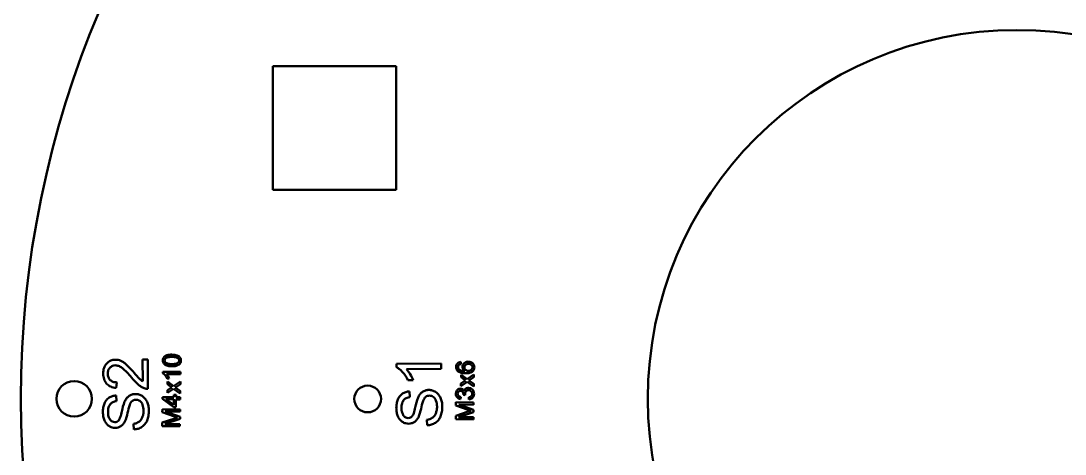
# Model space of a CAD drawing. Header units: millimetres. Extents: x 104 to 328, y 43 to 267.
# Drawn here: x 103.8 to 221.2, y 148.8 to 197.6 of the extents above; entities that cross this region are included whole.
import ezdxf

# ---------------------------------------------------------------- set-up
doc = ezdxf.new("R2010")
doc.units = ezdxf.units.MM
doc.header["$LTSCALE"] = 0.75
doc.layers.add('Visible', color=7, linetype='Continuous', lineweight=50)

msp = doc.modelspace()

# ---------------------------------------------------------------- linework, layer by layer
at = {"layer": 'Visible'}
for p, q in [((132.13, 178.57), (132.13, 192.47)), ((132.13, 192.47), (146.03, 192.47)), ((146.03, 192.47), (146.03, 178.57)), ((146.03, 178.57), (132.13, 178.57)), ((117.49, 159.48), (118.08, 159.48)), ((117.51, 157.02), (117.49, 159.48)), ((118.08, 159.48), (118.1, 156.18)), ((146.07, 158.99), (151.09, 159.02)), ((146.07, 158.6), (146.07, 158.99)), ((151.09, 159.02), (151.09, 158.41)), ((153.27, 159.21), (153.28, 158.96)), ((119.76, 157.93), (119.76, 158.09)), ((119.76, 158.09), (121.77, 158.07)), ((121.76, 157.82), (120.2, 157.84)), ((121.77, 158.07), (121.76, 157.82)), ((151.09, 158.41), (147.18, 158.38)), ((153.31, 157.76), (153.99, 157.25)), ((153.31, 157.47), (153.31, 157.76)), ((153.65, 157.22), (153.31, 157.47)), ((153.99, 157.25), (154.76, 157.78)), ((154.76, 157.48), (154.31, 157.19)), ((154.76, 157.78), (154.76, 157.48)), ((114.59, 156.9), (114.53, 156.27)), ((120.49, 157.35), (120.25, 157.35)), ((120.29, 156.01), (120.64, 156.23)), ((120.99, 156.19), (120.29, 155.71)), ((120.3, 156.98), (120.98, 156.48)), ((120.3, 156.69), (120.3, 156.98)), ((120.64, 156.44), (120.3, 156.69)), ((120.98, 156.48), (121.75, 157.01)), ((121.74, 155.65), (120.99, 156.19)), ((121.3, 156.41), (121.17, 156.33)), ((121.17, 156.33), (121.74, 155.95)), ((121.75, 156.7), (121.3, 156.41)), ((121.75, 157.01), (121.75, 156.7)), ((147.93, 157.16), (147.33, 157.16)), ((153.3, 156.79), (153.64, 157.01)), ((154, 156.96), (153.3, 156.48)), ((153.3, 156.48), (153.3, 156.79)), ((154.75, 156.42), (154, 156.96)), ((154.31, 157.19), (154.18, 157.11)), ((154.18, 157.11), (154.75, 156.72)), ((154.75, 156.72), (154.75, 156.42)), ((114.52, 155.43), (114.57, 154.79)), ((119.73, 155.25), (121.03, 155.23)), ((119.73, 155.05), (119.73, 155.25)), ((121.02, 154.12), (119.73, 155.05)), ((120.29, 155.71), (120.29, 156.01)), ((121.03, 155.5), (121.26, 155.5)), ((121.03, 155.23), (121.03, 155.5)), ((121.26, 155.5), (121.26, 155.23)), ((121.26, 155.23), (121.73, 155.22)), ((121.73, 155.22), (121.73, 154.98)), ((121.74, 155.95), (121.74, 155.65)), ((147.52, 155.88), (147.57, 155.25)), ((153.29, 155.25), (153.24, 155.01)), ((153.79, 155.46), (153.57, 155.49)), ((154.2, 154.97), (154.17, 155.22)), ((119.71, 153.53), (119.72, 153.89)), ((119.72, 153.89), (121.72, 153.86)), ((120.13, 155), (121.02, 154.36)), ((121.03, 154.99), (120.13, 155)), ((121.02, 154.36), (121.03, 154.99)), ((121.24, 154.12), (121.02, 154.12)), ((121.25, 154.98), (121.24, 154.12)), ((121.73, 154.98), (121.25, 154.98)), ((121.72, 153.86), (121.72, 153.61)), ((152.72, 154.31), (152.73, 154.66)), ((154.11, 153.81), (152.72, 154.31)), ((152.73, 154.66), (154.73, 154.64)), ((153.05, 154.4), (154.72, 153.8)), ((154.72, 154.38), (153.05, 154.4)), ((154.73, 154.64), (154.72, 154.38)), ((119.7, 152.38), (121.12, 152.83)), ((121.1, 153.04), (119.71, 153.53)), ((121.71, 152.79), (120, 152.23)), ((120.04, 153.63), (121.71, 153.03)), ((121.72, 153.61), (120.04, 153.63)), ((121.71, 153.03), (121.71, 152.79)), ((149.52, 152.07), (149.47, 152.69)), ((152.71, 153.15), (154.13, 153.61)), ((152.71, 152.75), (152.71, 153.15)), ((154.71, 152.73), (152.71, 152.75)), ((154.72, 153.56), (153.01, 153)), ((153.01, 153), (154.71, 152.99)), ((154.71, 152.99), (154.71, 152.73)), ((154.72, 153.8), (154.72, 153.56)), ((116.53, 151.61), (116.47, 152.23)), ((119.7, 151.98), (119.7, 152.38)), ((121.7, 151.96), (119.7, 151.98)), ((120, 152.23), (121.7, 152.21)), ((121.7, 152.21), (121.7, 151.96))]:
    msp.add_line(p, q, dxfattribs=at)
msp.add_circle((215.81, 155.04), 112, dxfattribs=at)
at = {"layer": 'Visible', "extrusion": (0, 0, -1)}
for centre, radius in [((-215.81, 155.04), 41.5), ((-109.81, 155.04), 2), ((-142.81, 155.03), 1.5)]:
    msp.add_circle(centre, radius, dxfattribs=at)
at = {"layer": 'Visible'}
for centre, radius, start, end in [((120.73, 158.04), 1.98, 87.8905, 101.6925), ((110.87, 153.27), 6.81, 37.7989, 50.6847), ((108.89, 151.66), 9.93, 39.5554, 47.018), ((121.19, 161.4), 6.33, 218.6816, 228.6824), ((124.79, 164.76), 10.68, 219.4004, 224.4913), ((118.9, 156.74), 1.48, 24.103, 40.7691), ((119.25, 156.99), 1.27, 28.8726, 41.8847), ((118.94, 156.77), 1.65, 20.4814, 30.5014), ((143.98, 155.58), 3.71, 25.124, 41.7901), ((144.85, 156.22), 3.17, 29.8935, 42.9056), ((144.09, 155.65), 4.12, 21.5025, 31.5223), ((118.57, 158.74), 2.02, 226.4419, 238.4307), ((123.58, 160.42), 4.95, 233.5317, 235.7803), ((122.91, 152.67), 4.22, 119.9287, 122.5243), ((155.91, 153.45), 4.22, 119.9287, 122.5243), ((156.59, 161.2), 4.95, 233.5318, 235.7801), ((154.65, 152.85), 6.6, 159.2919, 169.3053), ((153.2, 155.54), 0.375, 352.3774, 358.4341), ((154.47, 155.65), 0.705, 181.155, 195.4463), ((121.65, 152.4), 6.6, 159.2919, 169.3053), ((124.42, 151.65), 8.8, 162.0458, 168.0584), ((144.35, 154.81), 4.55, 336.0525, 348.8576), ((157.42, 152.11), 8.8, 162.0458, 168.0584), ((111.35, 154.35), 4.55, 336.0525, 348.8576), ((125.76, 166.04), 13.82, 250.2889, 251.6899), ((125.64, 138.78), 14.76, 106.6262, 107.8336), ((158.77, 166.82), 13.81, 250.2889, 251.6899), ((158.65, 139.56), 14.76, 106.6262, 107.8336)]:
    msp.add_arc(centre, radius, start, end, dxfattribs=at)
for points, knots in [([(119.84, 159.65), (119.87, 159.69), (119.92, 159.77), (119.99, 159.82), (120.03, 159.85)], [0, 0, 0, 0, 0.01361908, 0.02764112, 0.02764112, 0.02764112, 0.02764112]), ([(120.03, 159.85), (120.07, 159.88), (120.17, 159.93), (120.27, 159.96), (120.33, 159.97)], [0, 0, 0, 0, 0.01527031, 0.03233285, 0.03233285, 0.03233285, 0.03233285]), ([(120.8, 159.76), (120.66, 159.76), (120.43, 159.77), (120.22, 159.68), (120.14, 159.65)], [0, 0, 0, 0, 0.04119915, 0.06720121, 0.06720121, 0.06720121, 0.06720121]), ([(120.8, 160.01), (120.91, 160.01), (121.1, 160), (121.29, 159.96), (121.37, 159.93)], [0, 0, 0, 0, 0.03185556, 0.05745362, 0.05745362, 0.05745362, 0.05745362]), ([(121.45, 159.64), (121.37, 159.67), (121.16, 159.76), (120.94, 159.76), (120.8, 159.76)], [0, 0, 0, 0, 0.02603422, 0.06706326, 0.06706326, 0.06706326, 0.06706326]), ([(121.37, 159.93), (121.44, 159.91), (121.56, 159.86), (121.66, 159.76), (121.7, 159.71)], [0, 0, 0, 0, 0.02118456, 0.04021259, 0.04021259, 0.04021259, 0.04021259]), ([(121.7, 159.71), (121.73, 159.66), (121.81, 159.55), (121.81, 159.42), (121.81, 159.35)], [0, 0, 0, 0, 0.01853543, 0.03882265, 0.03882265, 0.03882265, 0.03882265]), ([(113.07, 157.88), (113.08, 158.11), (113.1, 158.53), (113.35, 158.86), (113.46, 159.02)], [0, 0, 0, 0, 0.0652285, 0.1230337, 0.1230337, 0.1230337, 0.1230337]), ([(113.46, 159.02), (113.61, 159.15), (113.89, 159.4), (114.26, 159.43), (114.45, 159.45)], [0, 0, 0, 0, 0.0546459, 0.10988, 0.10988, 0.10988, 0.10988]), ([(113.83, 158.55), (113.76, 158.46), (113.6, 158.26), (113.59, 158), (113.58, 157.87)], [0, 0, 0, 0, 0.03545227, 0.07395178, 0.07395178, 0.07395178, 0.07395178]), ([(114.44, 158.82), (114.32, 158.81), (114.09, 158.78), (113.92, 158.63), (113.83, 158.55)], [0, 0, 0, 0, 0.03426404, 0.06836264, 0.06836264, 0.06836264, 0.06836264]), ([(115.18, 158.54), (115.06, 158.62), (114.83, 158.77), (114.56, 158.8), (114.44, 158.82)], [0, 0, 0, 0, 0.04364211, 0.08020487, 0.08020487, 0.08020487, 0.08020487]), ([(114.45, 159.45), (114.55, 159.45), (114.75, 159.44), (114.95, 159.37), (115.04, 159.33)], [0, 0, 0, 0, 0.02991574, 0.06057751, 0.06057751, 0.06057751, 0.06057751]), ([(115.04, 159.33), (115.14, 159.28), (115.36, 159.17), (115.55, 159.01), (115.65, 158.93)], [0, 0, 0, 0, 0.03394331, 0.07364206, 0.07364206, 0.07364206, 0.07364206]), ([(119.77, 159.37), (119.78, 159.42), (119.78, 159.52), (119.82, 159.61), (119.84, 159.65)], [0, 0, 0, 0, 0.01519573, 0.02919728, 0.02919728, 0.02919728, 0.02919728]), ([(119.89, 159.01), (119.85, 159.06), (119.78, 159.17), (119.78, 159.3), (119.77, 159.37)], [0, 0, 0, 0, 0.018481, 0.03866461, 0.03866461, 0.03866461, 0.03866461]), ([(120.22, 158.79), (120.15, 158.81), (120.02, 158.86), (119.93, 158.96), (119.89, 159.01)], [0, 0, 0, 0, 0.02119099, 0.04019203, 0.04019203, 0.04019203, 0.04019203]), ([(120.14, 159.65), (120.09, 159.61), (120, 159.54), (119.98, 159.42), (119.98, 159.37)], [0, 0, 0, 0, 0.01777037, 0.03405833, 0.03405833, 0.03405833, 0.03405833]), ([(119.98, 159.37), (119.98, 159.31), (119.99, 159.2), (120.07, 159.13), (120.12, 159.09)], [0, 0, 0, 0, 0.01562733, 0.03158611, 0.03158611, 0.03158611, 0.03158611]), ([(120.12, 159.09), (120.2, 159.06), (120.41, 158.96), (120.65, 158.96), (120.79, 158.96)], [0, 0, 0, 0, 0.02770838, 0.06933689, 0.06933689, 0.06933689, 0.06933689]), ([(120.79, 158.71), (120.68, 158.71), (120.49, 158.72), (120.3, 158.77), (120.22, 158.79)], [0, 0, 0, 0, 0.03206084, 0.05773642, 0.05773642, 0.05773642, 0.05773642]), ([(120.79, 158.96), (120.93, 158.96), (121.16, 158.95), (121.37, 159.04), (121.45, 159.07)], [0, 0, 0, 0, 0.04111409, 0.06713221, 0.06713221, 0.06713221, 0.06713221]), ([(121.6, 158.9), (121.49, 158.84), (121.24, 158.71), (120.95, 158.71), (120.79, 158.71)], [0, 0, 0, 0, 0.03600883, 0.08475965, 0.08475965, 0.08475965, 0.08475965]), ([(121.61, 159.35), (121.61, 159.41), (121.59, 159.52), (121.5, 159.6), (121.45, 159.64)], [0, 0, 0, 0, 0.01609852, 0.03388971, 0.03388971, 0.03388971, 0.03388971]), ([(121.45, 159.07), (121.49, 159.11), (121.59, 159.18), (121.6, 159.3), (121.61, 159.35)], [0, 0, 0, 0, 0.01775593, 0.03385017, 0.03385017, 0.03385017, 0.03385017]), ([(121.81, 159.35), (121.81, 159.26), (121.79, 159.08), (121.66, 158.96), (121.6, 158.9)], [0, 0, 0, 0, 0.02633391, 0.05136348, 0.05136348, 0.05136348, 0.05136348]), ([(146.74, 158.05), (146.63, 158.17), (146.43, 158.38), (146.18, 158.53), (146.07, 158.6)], [0, 0, 0, 0, 0.0472746, 0.0866738, 0.0866738, 0.0866738, 0.0866738]), ([(152.76, 158.65), (152.77, 158.72), (152.78, 158.86), (152.86, 158.98), (152.9, 159.03)], [0, 0, 0, 0, 0.0217234, 0.0415873, 0.0415873, 0.0415873, 0.0415873]), ([(152.99, 158.14), (152.92, 158.21), (152.79, 158.35), (152.77, 158.55), (152.76, 158.65)], [0, 0, 0, 0, 0.02786446, 0.05684712, 0.05684712, 0.05684712, 0.05684712]), ([(152.9, 159.03), (152.95, 159.08), (153.06, 159.17), (153.2, 159.2), (153.27, 159.21)], [0, 0, 0, 0, 0.0198406, 0.04149892, 0.04149892, 0.04149892, 0.04149892]), ([(153.07, 158.87), (153.04, 158.84), (152.98, 158.77), (152.97, 158.68), (152.97, 158.63)], [0, 0, 0, 0, 0.01362705, 0.02731919, 0.02731919, 0.02731919, 0.02731919]), ([(152.97, 158.63), (152.97, 158.59), (152.97, 158.52), (153.01, 158.45), (153.03, 158.42)], [0, 0, 0, 0, 0.01113735, 0.02190638, 0.02190638, 0.02190638, 0.02190638]), ([(153.28, 158.96), (153.24, 158.95), (153.17, 158.94), (153.1, 158.89), (153.07, 158.87)], [0, 0, 0, 0, 0.01309489, 0.0231454, 0.0231454, 0.0231454, 0.0231454]), ([(153.48, 158.65), (153.48, 158.73), (153.5, 158.89), (153.61, 159.01), (153.66, 159.07)], [0, 0, 0, 0, 0.02317674, 0.04658496, 0.04658496, 0.04658496, 0.04658496]), ([(153.54, 158.38), (153.52, 158.42), (153.48, 158.51), (153.48, 158.6), (153.48, 158.65)], [0, 0, 0, 0, 0.01401939, 0.02786143, 0.02786143, 0.02786143, 0.02786143]), ([(153.66, 159.07), (153.73, 159.12), (153.87, 159.22), (154.04, 159.23), (154.13, 159.23)], [0, 0, 0, 0, 0.02443018, 0.05079177, 0.05079177, 0.05079177, 0.05079177]), ([(153.81, 158.88), (153.78, 158.84), (153.71, 158.76), (153.7, 158.65), (153.69, 158.6)], [0, 0, 0, 0, 0.0153616, 0.03099695, 0.03099695, 0.03099695, 0.03099695]), ([(153.69, 158.6), (153.7, 158.55), (153.7, 158.44), (153.77, 158.36), (153.81, 158.32)], [0, 0, 0, 0, 0.01566878, 0.03133679, 0.03133679, 0.03133679, 0.03133679]), ([(154.14, 158.98), (154.08, 158.98), (153.96, 158.98), (153.86, 158.91), (153.81, 158.88)], [0, 0, 0, 0, 0.01874155, 0.03512897, 0.03512897, 0.03512897, 0.03512897]), ([(154.13, 159.23), (154.19, 159.23), (154.31, 159.22), (154.42, 159.17), (154.48, 159.15)], [0, 0, 0, 0, 0.01827468, 0.03617339, 0.03617339, 0.03617339, 0.03617339]), ([(154.48, 158.87), (154.43, 158.9), (154.33, 158.97), (154.21, 158.98), (154.14, 158.98)], [0, 0, 0, 0, 0.01701474, 0.03652049, 0.03652049, 0.03652049, 0.03652049]), ([(154.48, 159.15), (154.53, 159.12), (154.63, 159.06), (154.69, 158.97), (154.72, 158.92)], [0, 0, 0, 0, 0.01722113, 0.03366907, 0.03366907, 0.03366907, 0.03366907]), ([(154.6, 158.6), (154.6, 158.65), (154.59, 158.75), (154.52, 158.83), (154.48, 158.87)], [0, 0, 0, 0, 0.01479761, 0.03026915, 0.03026915, 0.03026915, 0.03026915]), ([(154.54, 158.4), (154.56, 158.43), (154.59, 158.49), (154.6, 158.56), (154.6, 158.6)], [0, 0, 0, 0, 0.01091953, 0.02143211, 0.02143211, 0.02143211, 0.02143211]), ([(154.81, 158.6), (154.8, 158.5), (154.78, 158.31), (154.64, 158.17), (154.57, 158.1)], [0, 0, 0, 0, 0.02843093, 0.05635473, 0.05635473, 0.05635473, 0.05635473]), ([(154.72, 158.92), (154.75, 158.87), (154.8, 158.77), (154.8, 158.66), (154.81, 158.6)], [0, 0, 0, 0, 0.01645817, 0.03364619, 0.03364619, 0.03364619, 0.03364619]), ([(113.45, 156.75), (113.34, 156.91), (113.11, 157.25), (113.09, 157.66), (113.07, 157.88)], [0, 0, 0, 0, 0.0567843, 0.1214839, 0.1214839, 0.1214839, 0.1214839]), ([(113.58, 157.87), (113.59, 157.73), (113.61, 157.47), (113.77, 157.26), (113.85, 157.16)], [0, 0, 0, 0, 0.04045494, 0.07735179, 0.07735179, 0.07735179, 0.07735179]), ([(120.02, 157.71), (119.98, 157.76), (119.9, 157.84), (119.8, 157.9), (119.76, 157.93)], [0, 0, 0, 0, 0.01890988, 0.03466953, 0.03466953, 0.03466953, 0.03466953]), ([(153.83, 157.92), (153.66, 157.92), (153.36, 157.93), (153.1, 158.08), (152.99, 158.14)], [0, 0, 0, 0, 0.05035374, 0.08817738, 0.08817738, 0.08817738, 0.08817738]), ([(153.03, 158.42), (153.06, 158.38), (153.13, 158.31), (153.22, 158.26), (153.27, 158.24)], [0, 0, 0, 0, 0.0146872, 0.03102218, 0.03102218, 0.03102218, 0.03102218]), ([(153.27, 158.24), (153.34, 158.22), (153.49, 158.17), (153.65, 158.16), (153.74, 158.16)], [0, 0, 0, 0, 0.02032497, 0.04696, 0.04696, 0.04696, 0.04696]), ([(153.74, 158.16), (153.69, 158.19), (153.61, 158.25), (153.56, 158.34), (153.54, 158.38)], [0, 0, 0, 0, 0.01534963, 0.02979795, 0.02979795, 0.02979795, 0.02979795]), ([(153.81, 158.32), (153.85, 158.28), (153.94, 158.21), (154.06, 158.2), (154.12, 158.2)], [0, 0, 0, 0, 0.01630863, 0.03406058, 0.03406058, 0.03406058, 0.03406058]), ([(154.57, 158.1), (154.48, 158.05), (154.25, 157.92), (153.98, 157.92), (153.83, 157.92)], [0, 0, 0, 0, 0.03323806, 0.0780266, 0.0780266, 0.0780266, 0.0780266]), ([(154.12, 158.2), (154.16, 158.2), (154.25, 158.2), (154.32, 158.23), (154.36, 158.25)], [0, 0, 0, 0, 0.01248762, 0.02502591, 0.02502591, 0.02502591, 0.02502591]), ([(154.36, 158.25), (154.4, 158.27), (154.47, 158.3), (154.52, 158.37), (154.54, 158.4)], [0, 0, 0, 0, 0.01208786, 0.02347646, 0.02347646, 0.02347646, 0.02347646]), ([(114.53, 156.27), (114.31, 156.3), (113.91, 156.36), (113.6, 156.62), (113.45, 156.75)], [0, 0, 0, 0, 0.0640876, 0.1204172, 0.1204172, 0.1204172, 0.1204172]), ([(113.85, 157.16), (113.95, 157.09), (114.17, 156.92), (114.45, 156.91), (114.59, 156.9)], [0, 0, 0, 0, 0.03751792, 0.08003353, 0.08003353, 0.08003353, 0.08003353]), ([(117.68, 156.24), (117.56, 156.29), (117.32, 156.4), (117.12, 156.56), (117.01, 156.64)], [0, 0, 0, 0, 0.03731353, 0.07811771, 0.07811771, 0.07811771, 0.07811771]), ([(118.1, 156.18), (118.03, 156.18), (117.89, 156.18), (117.75, 156.22), (117.68, 156.24)], [0, 0, 0, 0, 0.02179109, 0.04344832, 0.04344832, 0.04344832, 0.04344832]), ([(153, 156.13), (153.04, 156.15), (153.12, 156.19), (153.21, 156.19), (153.26, 156.2)], [0, 0, 0, 0, 0.01366169, 0.02705398, 0.02705398, 0.02705398, 0.02705398]), ([(153.26, 156.2), (153.3, 156.19), (153.38, 156.19), (153.46, 156.14), (153.49, 156.12)], [0, 0, 0, 0, 0.01250222, 0.02487725, 0.02487725, 0.02487725, 0.02487725]), ([(153.66, 155.92), (153.68, 155.97), (153.71, 156.08), (153.79, 156.15), (153.83, 156.19)], [0, 0, 0, 0, 0.01696717, 0.03289155, 0.03289155, 0.03289155, 0.03289155]), ([(153.83, 156.19), (153.88, 156.22), (153.98, 156.28), (154.09, 156.28), (154.16, 156.28)], [0, 0, 0, 0, 0.0162751, 0.03419652, 0.03419652, 0.03419652, 0.03419652]), ([(154.16, 156.28), (154.24, 156.27), (154.41, 156.26), (154.53, 156.14), (154.6, 156.09)], [0, 0, 0, 0, 0.0246651, 0.0494353, 0.0494353, 0.0494353, 0.0494353]), ([(113.21, 154.52), (113.27, 154.65), (113.4, 154.91), (113.62, 155.09), (113.73, 155.18)], [0, 0, 0, 0, 0.04359258, 0.08488042, 0.08488042, 0.08488042, 0.08488042]), ([(113.73, 155.18), (113.85, 155.24), (114.1, 155.38), (114.38, 155.41), (114.52, 155.43)], [0, 0, 0, 0, 0.04103954, 0.08331679, 0.08331679, 0.08331679, 0.08331679]), ([(115.48, 154.73), (115.55, 154.86), (115.67, 155.11), (115.89, 155.29), (115.99, 155.38)], [0, 0, 0, 0, 0.04427116, 0.08296646, 0.08296646, 0.08296646, 0.08296646]), ([(115.99, 155.38), (116.09, 155.44), (116.31, 155.56), (116.57, 155.58), (116.7, 155.59)], [0, 0, 0, 0, 0.03669405, 0.07495002, 0.07495002, 0.07495002, 0.07495002]), ([(116.7, 155.59), (116.83, 155.58), (117.1, 155.56), (117.33, 155.43), (117.45, 155.37)], [0, 0, 0, 0, 0.0391722, 0.07945147, 0.07945147, 0.07945147, 0.07945147]), ([(117.45, 155.37), (117.56, 155.28), (117.79, 155.1), (117.93, 154.85), (118, 154.71)], [0, 0, 0, 0, 0.04194763, 0.08648788, 0.08648788, 0.08648788, 0.08648788]), ([(146.21, 154.98), (146.27, 155.11), (146.4, 155.37), (146.62, 155.55), (146.73, 155.63)], [0, 0, 0, 0, 0.04359259, 0.08488042, 0.08488042, 0.08488042, 0.08488042]), ([(146.73, 155.63), (146.85, 155.7), (147.09, 155.84), (147.37, 155.87), (147.52, 155.88)], [0, 0, 0, 0, 0.04103953, 0.08331678, 0.08331678, 0.08331678, 0.08331678]), ([(147.57, 155.25), (147.42, 155.22), (147.15, 155.18), (146.95, 154.99), (146.85, 154.9)], [0, 0, 0, 0, 0.04309405, 0.08115502, 0.08115502, 0.08115502, 0.08115502]), ([(148.48, 155.19), (148.54, 155.32), (148.67, 155.57), (148.88, 155.75), (148.98, 155.83)], [0, 0, 0, 0, 0.04427116, 0.08296646, 0.08296646, 0.08296646, 0.08296646]), ([(148.98, 155.83), (149.09, 155.9), (149.31, 156.02), (149.56, 156.04), (149.69, 156.05)], [0, 0, 0, 0, 0.03669405, 0.07495002, 0.07495002, 0.07495002, 0.07495002]), ([(149.34, 155.27), (149.28, 155.21), (149.16, 155.08), (149.09, 154.91), (149.05, 154.82)], [0, 0, 0, 0, 0.02424528, 0.05431268, 0.05431268, 0.05431268, 0.05431268]), ([(149.75, 155.41), (149.68, 155.4), (149.53, 155.39), (149.4, 155.31), (149.34, 155.27)], [0, 0, 0, 0, 0.02230358, 0.04393367, 0.04393367, 0.04393367, 0.04393367]), ([(149.69, 156.05), (149.83, 156.04), (150.09, 156.02), (150.33, 155.89), (150.45, 155.82)], [0, 0, 0, 0, 0.0391722, 0.07945146, 0.07945146, 0.07945146, 0.07945146]), ([(150.18, 155.27), (150.11, 155.31), (149.98, 155.39), (149.83, 155.4), (149.75, 155.41)], [0, 0, 0, 0, 0.02309127, 0.04566736, 0.04566736, 0.04566736, 0.04566736]), ([(150.49, 154.84), (150.45, 154.93), (150.38, 155.1), (150.24, 155.22), (150.18, 155.27)], [0, 0, 0, 0, 0.02858695, 0.0536094, 0.0536094, 0.0536094, 0.0536094]), ([(150.45, 155.82), (150.56, 155.74), (150.79, 155.56), (150.93, 155.3), (151, 155.17)], [0, 0, 0, 0, 0.04194763, 0.08648788, 0.08648788, 0.08648788, 0.08648788]), ([(151, 155.17), (151.06, 155.02), (151.18, 154.71), (151.19, 154.38), (151.2, 154.21)], [0, 0, 0, 0, 0.04780821, 0.09890516, 0.09890516, 0.09890516, 0.09890516]), ([(152.73, 155.62), (152.73, 155.67), (152.74, 155.77), (152.78, 155.87), (152.8, 155.92)], [0, 0, 0, 0, 0.01582086, 0.03118007, 0.03118007, 0.03118007, 0.03118007]), ([(152.86, 155.22), (152.82, 155.28), (152.74, 155.4), (152.73, 155.54), (152.73, 155.62)], [0, 0, 0, 0, 0.02059776, 0.04265438, 0.04265438, 0.04265438, 0.04265438]), ([(152.8, 155.92), (152.83, 155.96), (152.88, 156.04), (152.96, 156.1), (153, 156.13)], [0, 0, 0, 0, 0.01472453, 0.0287797, 0.0287797, 0.0287797, 0.0287797]), ([(153.24, 155.01), (153.17, 155.03), (153.02, 155.06), (152.91, 155.17), (152.86, 155.22)], [0, 0, 0, 0, 0.02311856, 0.04407046, 0.04407046, 0.04407046, 0.04407046]), ([(153.02, 155.85), (153, 155.82), (152.94, 155.75), (152.94, 155.67), (152.93, 155.62)], [0, 0, 0, 0, 0.01240433, 0.02572111, 0.02572111, 0.02572111, 0.02572111]), ([(152.93, 155.62), (152.93, 155.57), (152.94, 155.49), (152.99, 155.41), (153.02, 155.38)], [0, 0, 0, 0, 0.01332251, 0.02601217, 0.02601217, 0.02601217, 0.02601217]), ([(153.25, 155.94), (153.21, 155.94), (153.12, 155.93), (153.06, 155.88), (153.02, 155.85)], [0, 0, 0, 0, 0.01255621, 0.02470294, 0.02470294, 0.02470294, 0.02470294]), ([(153.02, 155.38), (153.05, 155.35), (153.13, 155.29), (153.23, 155.27), (153.29, 155.25)], [0, 0, 0, 0, 0.01371909, 0.03008818, 0.03008818, 0.03008818, 0.03008818]), ([(153.5, 155.82), (153.47, 155.85), (153.4, 155.93), (153.3, 155.94), (153.25, 155.94)], [0, 0, 0, 0, 0.01402935, 0.02919382, 0.02919382, 0.02919382, 0.02919382]), ([(153.49, 156.12), (153.53, 156.1), (153.6, 156.04), (153.64, 155.96), (153.66, 155.92)], [0, 0, 0, 0, 0.01287076, 0.02692727, 0.02692727, 0.02692727, 0.02692727]), ([(153.58, 155.53), (153.57, 155.58), (153.57, 155.68), (153.52, 155.77), (153.5, 155.82)], [0, 0, 0, 0, 0.01504434, 0.0297252, 0.0297252, 0.0297252, 0.0297252]), ([(153.88, 155.92), (153.84, 155.88), (153.78, 155.79), (153.77, 155.69), (153.76, 155.64)], [0, 0, 0, 0, 0.0150125, 0.03080549, 0.03080549, 0.03080549, 0.03080549]), ([(154.16, 156.02), (154.1, 156.02), (154, 156.01), (153.92, 155.95), (153.88, 155.92)], [0, 0, 0, 0, 0.01567846, 0.03064799, 0.03064799, 0.03064799, 0.03064799]), ([(154.45, 155.9), (154.41, 155.94), (154.33, 156.01), (154.21, 156.02), (154.16, 156.02)], [0, 0, 0, 0, 0.01614722, 0.03272097, 0.03272097, 0.03272097, 0.03272097]), ([(154.17, 155.22), (154.24, 155.23), (154.35, 155.26), (154.44, 155.33), (154.48, 155.36)], [0, 0, 0, 0, 0.01884385, 0.03375545, 0.03375545, 0.03375545, 0.03375545]), ([(154.61, 155.17), (154.55, 155.12), (154.44, 155.01), (154.28, 154.99), (154.2, 154.97)], [0, 0, 0, 0, 0.02260265, 0.04608011, 0.04608011, 0.04608011, 0.04608011]), ([(154.57, 155.61), (154.57, 155.66), (154.56, 155.77), (154.49, 155.86), (154.45, 155.9)], [0, 0, 0, 0, 0.01625829, 0.03230669, 0.03230669, 0.03230669, 0.03230669]), ([(154.48, 155.36), (154.5, 155.4), (154.56, 155.47), (154.57, 155.56), (154.57, 155.61)], [0, 0, 0, 0, 0.01321976, 0.02690388, 0.02690388, 0.02690388, 0.02690388]), ([(154.6, 156.09), (154.65, 156.02), (154.76, 155.87), (154.77, 155.7), (154.77, 155.6)], [0, 0, 0, 0, 0.02557654, 0.0526336, 0.0526336, 0.0526336, 0.0526336]), ([(154.77, 155.6), (154.77, 155.52), (154.75, 155.36), (154.66, 155.23), (154.61, 155.17)], [0, 0, 0, 0, 0.02441331, 0.04729832, 0.04729832, 0.04729832, 0.04729832]), ([(113.04, 153.54), (113.04, 153.71), (113.05, 154.05), (113.16, 154.37), (113.21, 154.52)], [0, 0, 0, 0, 0.0525019, 0.1001776, 0.1001776, 0.1001776, 0.1001776]), ([(113.86, 154.44), (113.79, 154.32), (113.63, 154.05), (113.62, 153.74), (113.62, 153.57)], [0, 0, 0, 0, 0.0408015, 0.09176772, 0.09176772, 0.09176772, 0.09176772]), ([(114.57, 154.79), (114.42, 154.77), (114.15, 154.72), (113.95, 154.53), (113.86, 154.44)], [0, 0, 0, 0, 0.04309405, 0.08115502, 0.08115502, 0.08115502, 0.08115502]), ([(116.35, 154.81), (116.29, 154.76), (116.16, 154.63), (116.09, 154.46), (116.05, 154.36)], [0, 0, 0, 0, 0.02424528, 0.05431268, 0.05431268, 0.05431268, 0.05431268]), ([(116.76, 154.95), (116.68, 154.95), (116.53, 154.94), (116.41, 154.85), (116.35, 154.81)], [0, 0, 0, 0, 0.02230358, 0.04393367, 0.04393367, 0.04393367, 0.04393367]), ([(117.18, 154.81), (117.12, 154.85), (116.99, 154.94), (116.83, 154.95), (116.76, 154.95)], [0, 0, 0, 0, 0.02309127, 0.04566736, 0.04566736, 0.04566736, 0.04566736]), ([(117.5, 154.38), (117.46, 154.47), (117.38, 154.64), (117.25, 154.76), (117.18, 154.81)], [0, 0, 0, 0, 0.02858694, 0.0536094, 0.0536094, 0.0536094, 0.0536094]), ([(117.61, 153.72), (117.61, 153.84), (117.6, 154.06), (117.53, 154.28), (117.5, 154.38)], [0, 0, 0, 0, 0.03575212, 0.06808099, 0.06808099, 0.06808099, 0.06808099]), ([(118, 154.71), (118.06, 154.56), (118.18, 154.25), (118.2, 153.92), (118.21, 153.75)], [0, 0, 0, 0, 0.04780822, 0.09890516, 0.09890516, 0.09890516, 0.09890516]), ([(146.03, 153.99), (146.04, 154.17), (146.05, 154.51), (146.15, 154.82), (146.21, 154.98)], [0, 0, 0, 0, 0.0525019, 0.1001776, 0.1001776, 0.1001776, 0.1001776]), ([(146.21, 153.08), (146.16, 153.22), (146.05, 153.52), (146.04, 153.83), (146.03, 153.99)], [0, 0, 0, 0, 0.04540935, 0.09377293, 0.09377293, 0.09377293, 0.09377293]), ([(146.85, 154.9), (146.78, 154.78), (146.63, 154.51), (146.62, 154.2), (146.62, 154.03)], [0, 0, 0, 0, 0.0408015, 0.09176771, 0.09176771, 0.09176771, 0.09176771]), ([(146.62, 154.03), (146.62, 153.85), (146.63, 153.54), (146.78, 153.27), (146.84, 153.15)], [0, 0, 0, 0, 0.05217504, 0.09141118, 0.09141118, 0.09141118, 0.09141118]), ([(147.82, 153.08), (147.88, 153.19), (148.05, 153.5), (148.12, 153.85), (148.17, 154.08)], [0, 0, 0, 0, 0.0387245, 0.1064411, 0.1064411, 0.1064411, 0.1064411]), ([(150.47, 153.41), (150.51, 153.53), (150.6, 153.77), (150.61, 154.04), (150.61, 154.17)], [0, 0, 0, 0, 0.03790793, 0.07857878, 0.07857878, 0.07857878, 0.07857878]), ([(150.61, 154.17), (150.61, 154.29), (150.6, 154.52), (150.53, 154.74), (150.49, 154.84)], [0, 0, 0, 0, 0.03575212, 0.06808099, 0.06808099, 0.06808099, 0.06808099]), ([(151.2, 154.21), (151.2, 154), (151.19, 153.61), (151.07, 153.24), (151.01, 153.07)], [0, 0, 0, 0, 0.0625679, 0.1160401, 0.1160401, 0.1160401, 0.1160401]), ([(113.21, 152.62), (113.16, 152.76), (113.06, 153.06), (113.04, 153.38), (113.04, 153.54)], [0, 0, 0, 0, 0.04540935, 0.09377293, 0.09377293, 0.09377293, 0.09377293]), ([(113.62, 153.57), (113.62, 153.39), (113.63, 153.08), (113.78, 152.81), (113.85, 152.69)], [0, 0, 0, 0, 0.05217505, 0.09141118, 0.09141118, 0.09141118, 0.09141118]), ([(113.85, 152.69), (113.92, 152.62), (114.07, 152.46), (114.28, 152.44), (114.38, 152.42)], [0, 0, 0, 0, 0.03181947, 0.06140403, 0.06140403, 0.06140403, 0.06140403]), ([(114.82, 152.62), (114.88, 152.73), (115.05, 153.05), (115.12, 153.4), (115.17, 153.62)], [0, 0, 0, 0, 0.0387245, 0.1064411, 0.1064411, 0.1064411, 0.1064411]), ([(117.08, 152.44), (117.16, 152.51), (117.33, 152.65), (117.42, 152.84), (117.47, 152.95)], [0, 0, 0, 0, 0.03000484, 0.06423437, 0.06423437, 0.06423437, 0.06423437]), ([(117.47, 152.95), (117.51, 153.07), (117.6, 153.32), (117.61, 153.58), (117.61, 153.72)], [0, 0, 0, 0, 0.03790793, 0.07857878, 0.07857878, 0.07857878, 0.07857878]), ([(118.21, 153.75), (118.2, 153.54), (118.19, 153.15), (118.07, 152.78), (118.02, 152.61)], [0, 0, 0, 0, 0.0625679, 0.1160401, 0.1160401, 0.1160401, 0.1160401]), ([(146.71, 152.45), (146.61, 152.53), (146.39, 152.7), (146.27, 152.95), (146.21, 153.08)], [0, 0, 0, 0, 0.03920014, 0.08116612, 0.08116612, 0.08116612, 0.08116612]), ([(146.84, 153.15), (146.92, 153.07), (147.06, 152.92), (147.27, 152.89), (147.37, 152.88)], [0, 0, 0, 0, 0.03181947, 0.06140403, 0.06140403, 0.06140403, 0.06140403]), ([(147.37, 152.88), (147.46, 152.89), (147.63, 152.91), (147.75, 153.02), (147.82, 153.08)], [0, 0, 0, 0, 0.02503293, 0.04960745, 0.04960745, 0.04960745, 0.04960745]), ([(148.51, 152.96), (148.44, 152.85), (148.32, 152.64), (148.13, 152.49), (148.04, 152.42)], [0, 0, 0, 0, 0.03766061, 0.07145013, 0.07145013, 0.07145013, 0.07145013]), ([(149.47, 152.69), (149.58, 152.71), (149.8, 152.74), (149.99, 152.85), (150.08, 152.9)], [0, 0, 0, 0, 0.03493643, 0.06538757, 0.06538757, 0.06538757, 0.06538757]), ([(150.08, 152.9), (150.16, 152.97), (150.32, 153.11), (150.42, 153.3), (150.47, 153.41)], [0, 0, 0, 0, 0.03000484, 0.06423437, 0.06423437, 0.06423437, 0.06423437]), ([(151.01, 153.07), (150.94, 152.93), (150.8, 152.64), (150.55, 152.44), (150.42, 152.35)], [0, 0, 0, 0, 0.0478395, 0.09442878, 0.09442878, 0.09442878, 0.09442878]), ([(113.72, 152), (113.61, 152.08), (113.4, 152.25), (113.28, 152.49), (113.21, 152.62)], [0, 0, 0, 0, 0.03920014, 0.08116612, 0.08116612, 0.08116612, 0.08116612]), ([(114.43, 151.79), (114.3, 151.79), (114.05, 151.81), (113.83, 151.93), (113.72, 152)], [0, 0, 0, 0, 0.03701362, 0.07477418, 0.07477418, 0.07477418, 0.07477418]), ([(114.38, 152.42), (114.46, 152.43), (114.63, 152.45), (114.76, 152.56), (114.82, 152.62)], [0, 0, 0, 0, 0.02503293, 0.04960745, 0.04960745, 0.04960745, 0.04960745]), ([(115.05, 151.97), (114.95, 151.91), (114.76, 151.81), (114.54, 151.79), (114.43, 151.79)], [0, 0, 0, 0, 0.03227075, 0.06534831, 0.06534831, 0.06534831, 0.06534831]), ([(115.51, 152.5), (115.45, 152.39), (115.33, 152.18), (115.14, 152.04), (115.05, 151.97)], [0, 0, 0, 0, 0.03766061, 0.07145013, 0.07145013, 0.07145013, 0.07145013]), ([(116.47, 152.23), (116.59, 152.25), (116.8, 152.29), (116.99, 152.39), (117.08, 152.44)], [0, 0, 0, 0, 0.03493642, 0.06538757, 0.06538757, 0.06538757, 0.06538757]), ([(117.42, 151.89), (117.29, 151.81), (117.01, 151.65), (116.69, 151.62), (116.53, 151.61)], [0, 0, 0, 0, 0.04678258, 0.09491361, 0.09491361, 0.09491361, 0.09491361]), ([(118.02, 152.61), (117.94, 152.47), (117.8, 152.18), (117.55, 151.99), (117.42, 151.89)], [0, 0, 0, 0, 0.0478395, 0.09442877, 0.09442877, 0.09442877, 0.09442877]), ([(147.42, 152.24), (147.3, 152.25), (147.05, 152.27), (146.83, 152.39), (146.71, 152.45)], [0, 0, 0, 0, 0.03701362, 0.07477418, 0.07477418, 0.07477418, 0.07477418]), ([(148.04, 152.42), (147.95, 152.37), (147.75, 152.27), (147.53, 152.25), (147.42, 152.24)], [0, 0, 0, 0, 0.03227075, 0.06534831, 0.06534831, 0.06534831, 0.06534831]), ([(150.42, 152.35), (150.28, 152.27), (150.01, 152.11), (149.69, 152.08), (149.52, 152.07)], [0, 0, 0, 0, 0.04678258, 0.09491361, 0.09491361, 0.09491361, 0.09491361])]:
    msp.add_open_spline(points, degree=3, knots=knots, dxfattribs=at)

doc.saveas('drawing.dxf')
